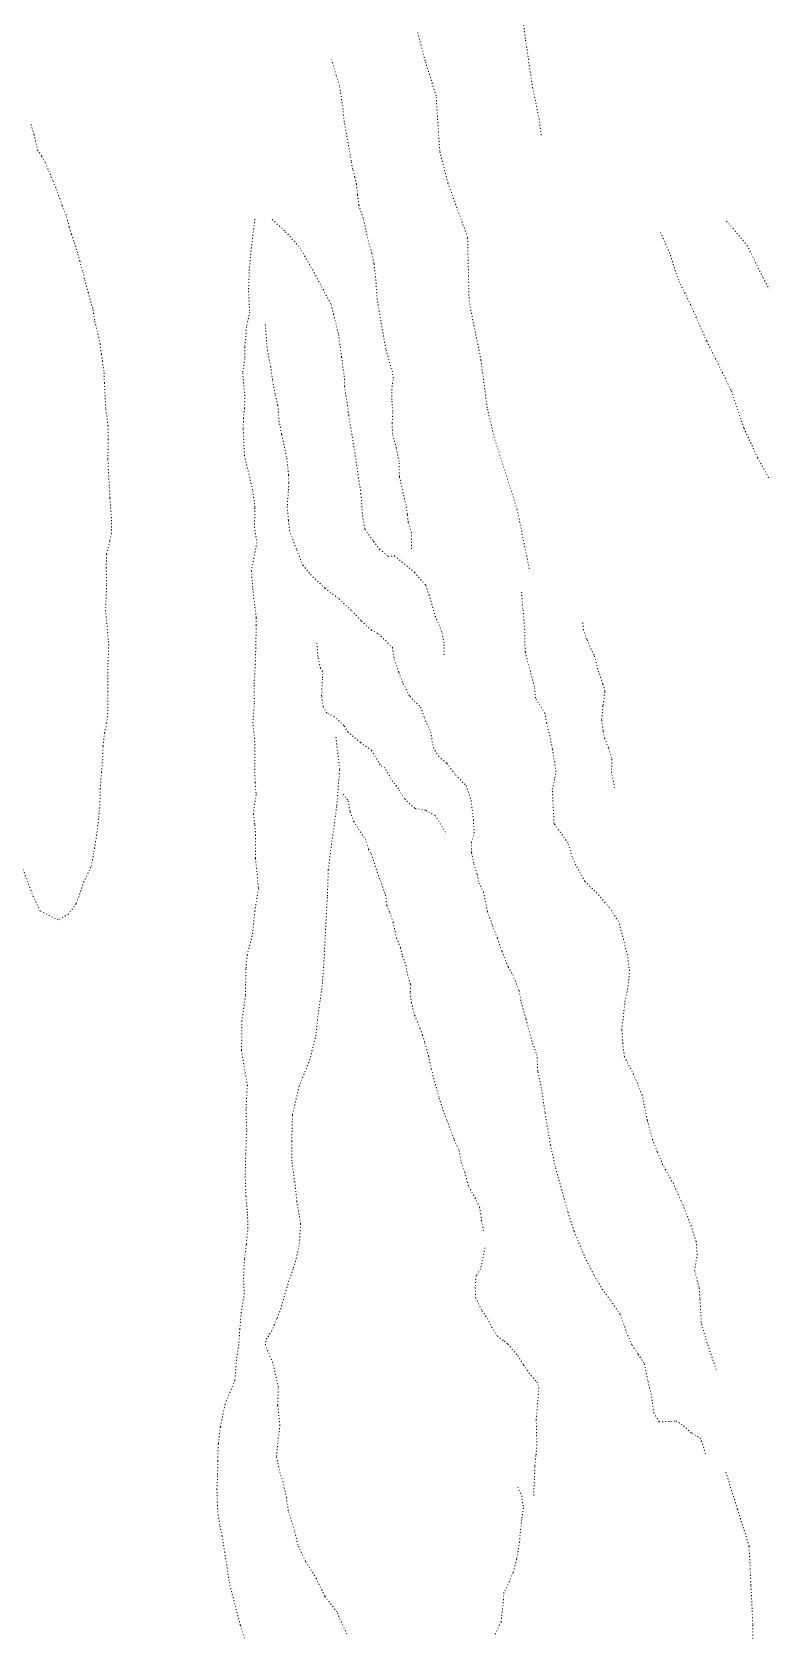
# Model space of a CAD drawing. Extents: x 682410 to 689460, y 7661803 to 7669124.
# Drawn here: x 687742.1 to 687823.2, y 7667044 to 7667221.7 of the extents above; entities that cross this region are included whole.
import ezdxf

# ---------------------------------------------------------------- set-up
doc = ezdxf.new("R2010")
doc.units = 0
doc.header["$MEASUREMENT"] = 0
doc.linetypes.add('DOT', pattern=[0.25, 0, -0.25])
doc.layers.add('02 TOE_Line', color=1, linetype='DOT', lineweight=20)

msp = doc.modelspace()

# ---------------------------------------------------------------- linework, layer by layer
at = {"layer": '02 TOE_Line'}
for points in [[(687796.46, 7667225.63, 4229.59), (687797.07, 7667220.81, 4229.69), (687797.85, 7667215.55, 4229.61), (687798.56, 7667212.11, 4229.51), (687798.84, 7667210.04, 4229.59)], [(687797.47, 7667162.05, 4220.48), (687796.13, 7667168.63, 4220.53), (687793.58, 7667176.63, 4220.6), (687792.79, 7667179.94, 4220.36), (687792.1, 7667185.25, 4220.15), (687790.78, 7667191.75, 4220.16), (687790.61, 7667198.91, 4220.48), (687788.42, 7667204.92, 4220.38), (687787.51, 7667208.47, 4220.48), (687787.1, 7667214.65, 4220.38), (687785.88, 7667218.54, 4220.08), (687785.01, 7667221.88, 4220.12)], [(687784.35, 7667164.26, 4217.08), (687784.36, 7667166.07, 4217.07), (687783.99, 7667167.23, 4217.07), (687783.92, 7667168.13, 4217.03), (687783.76, 7667169.1, 4217.01), (687783.02, 7667172.3, 4217.29), (687782.98, 7667173.96, 4217.22), (687782.67, 7667175.5, 4217.2), (687782.24, 7667177.07, 4217.27), (687782.23, 7667178.25, 4217.43), (687782.28, 7667179.54, 4217.49), (687782.18, 7667180.87, 4217.53), (687782.18, 7667181.93, 4217.72), (687782.33, 7667183.25, 4217.97), (687782.24, 7667183.93, 4218.25), (687781.5, 7667186.49, 4218.01), (687780.55, 7667192, 4218.25), (687780.4, 7667194.1, 4218.45), (687780.19, 7667196, 4218.43), (687779.96, 7667197.12, 4218.55), (687779.57, 7667198.46, 4218.62), (687779.27, 7667199.77, 4218.47), (687779, 7667201.05, 4218.44), (687778.51, 7667202.49, 4218.55), (687778.36, 7667203.67, 4218.62), (687778.24, 7667204.81, 4218.64), (687778.06, 7667205.61, 4218.72), (687777.84, 7667206.49, 4218.77), (687777.65, 7667207.38, 4218.81), (687777.56, 7667208.01, 4218.77), (687776.88, 7667211.76, 4219.03), (687776.75, 7667213.13, 4219.31), (687776.35, 7667215.78, 4219.18), (687775.98, 7667216.92, 4219.48), (687775.49, 7667218.65, 4219.72)], [(687742.03, 7667211.45, 4219.48), (687742.37, 7667210.34, 4219.46), (687742.75, 7667208.62, 4219.54), (687743.21, 7667207.94, 4219.46), (687743.63, 7667207.19, 4219.39), (687744.01, 7667206.27, 4219.35), (687744.48, 7667205.15, 4219.29), (687744.85, 7667204.23, 4219.26), (687745.22, 7667203.23, 4219.25), (687745.5, 7667202.44, 4219.21), (687745.99, 7667201.19, 4219.17), (687746.28, 7667200.02, 4219.16), (687746.53, 7667199.24, 4219.12), (687746.87, 7667198.28, 4219.08), (687747.24, 7667197.03, 4219.02), (687747.45, 7667196.27, 4218.98), (687747.81, 7667195.08, 4218.92), (687748, 7667194.18, 4218.88), (687748.39, 7667192.77, 4218.8), (687748.93, 7667190.84, 4218.62), (687749.12, 7667189.53, 4218.51), (687749.57, 7667187.79, 4218.33), (687749.71, 7667187.05, 4218.27), (687749.86, 7667185.88, 4218.15), (687749.97, 7667185.15, 4218.06), (687750.16, 7667183.84, 4217.92), (687750.19, 7667182.71, 4217.81), (687750.28, 7667181.01, 4217.65), (687750.35, 7667179.77, 4217.51), (687750.6, 7667177.95, 4217.25), (687750.62, 7667176.43, 4217.09), (687750.58, 7667174.17, 4216.9), (687750.75, 7667171.1, 4216.48), (687750.81, 7667169.89, 4216.29), (687750.89, 7667168.83, 4216.15), (687750.99, 7667167.45, 4215.96), (687750.98, 7667165.99, 4215.8), (687750.79, 7667165.14, 4215.73), (687750.43, 7667163.65, 4215.71), (687750.39, 7667162.17, 4215.54), (687750.44, 7667160.24, 4215.23), (687750.32, 7667157.43, 4214.89), (687750.68, 7667153.63, 4214.31), (687750.57, 7667151.23, 4214.03), (687750.59, 7667149.88, 4213.85), (687750.59, 7667148.41, 4213.68), (687750.59, 7667146.34, 4213.48), (687750.45, 7667144.89, 4213.36), (687750.21, 7667143.83, 4213.3), (687750.04, 7667142.27, 4213.16), (687750, 7667140.88, 4213.01), (687749.87, 7667139.42, 4212.94), (687749.72, 7667137.6, 4212.81), (687749.7, 7667136.19, 4212.69), (687749.6, 7667134.86, 4212.57), (687749.54, 7667134.22, 4212.57), (687749.28, 7667132.1, 4212.44), (687749.09, 7667131, 4212.44), (687749.01, 7667130.43, 4212.4), (687748.7, 7667128.85, 4212.38), (687747.92, 7667127.25, 4212.22), (687747.05, 7667124.81, 4211.93), (687746.2, 7667123.65, 4212.08), (687745.04, 7667123, 4211.94), (687743.05, 7667124, 4211.76), (687742.28, 7667125.59, 4211.6), (687741.04, 7667128.86, 4211.49)], [(687766.95, 7667200.92, 4219.25), (687766.54, 7667197.75, 4219.09), (687766.32, 7667195.33, 4218.92), (687766.23, 7667192.91, 4218.65), (687766.37, 7667190.59, 4218.47), (687766.01, 7667188.97, 4218.21), (687765.82, 7667186.69, 4217.82), (687765.83, 7667185.4, 4217.66), (687765.58, 7667183.81, 4217.36), (687765.81, 7667181.38, 4217.18), (687765.8, 7667179.91, 4216.95), (687765.67, 7667178.8, 4216.79), (687765.64, 7667177.54, 4216.59), (687765.77, 7667174.65, 4216.35), (687766.71, 7667170.73, 4215.9), (687766.95, 7667168.82, 4215.6), (687766.89, 7667166.69, 4215.34), (687767.16, 7667164.98, 4215.1), (687766.56, 7667161.84, 4214.74), (687766.7, 7667159.85, 4214.57), (687767.09, 7667156.59, 4214.35), (687767.09, 7667155.75, 4214.25), (687767.04, 7667153.24, 4214.01), (687766.98, 7667151.44, 4213.88), (687766.85, 7667149.09, 4213.72), (687766.88, 7667147.09, 4213.57), (687766.71, 7667144.99, 4213.5), (687766.95, 7667142.52, 4213.44), (687766.93, 7667140.14, 4213.29), (687766.96, 7667138.25, 4213.21), (687767.08, 7667136.93, 4213.1), (687766.76, 7667134.78, 4212.98), (687766.94, 7667133.56, 4212.85), (687767.01, 7667132.43, 4212.8), (687767, 7667129.83, 4212.7), (687767.34, 7667126.48, 4212.57), (687766.93, 7667123.98, 4212.46), (687766.64, 7667121.23, 4212.41), (687766.08, 7667119.12, 4212.44), (687765.94, 7667117.55, 4212.43), (687765.89, 7667114.59, 4212.43), (687765.49, 7667111.76, 4212.56), (687765.46, 7667108.47, 4212.8), (687765.68, 7667107.06, 4212.92), (687766.1, 7667104.61, 4213.03), (687765.95, 7667101.9, 4213.28), (687766.03, 7667099.55, 4213.41), (687765.92, 7667096.89, 4213.52), (687765.87, 7667094.46, 4213.63), (687765.95, 7667092.27, 4213.74), (687766.12, 7667090.24, 4213.82), (687766.17, 7667088.8, 4213.89), (687765.98, 7667086.85, 4213.91), (687765.78, 7667085.28, 4214.04), (687765.67, 7667082.88, 4214.06), (687765.76, 7667081.47, 4214.16), (687765.43, 7667079.34, 4214.37), (687765.26, 7667077.51, 4214.48), (687765.15, 7667075.78, 4214.6), (687764.9, 7667074.07, 4214.7), (687764.72, 7667071.81, 4214.92), (687763.62, 7667069.14, 4215.19), (687763.1, 7667066.62, 4215.39), (687762.87, 7667064.72, 4215.67), (687762.81, 7667062.84, 4215.88), (687762.79, 7667061.18, 4216.02), (687762.72, 7667059.72, 4216.12), (687762.77, 7667057.92, 4216.25), (687762.85, 7667056.86, 4216.38), (687763.05, 7667055.61, 4216.51), (687763.3, 7667054.49, 4216.61), (687763.58, 7667052.7, 4216.76), (687764.08, 7667049.37, 4217.1), (687764.76, 7667046.7, 4217.42), (687765.32, 7667044.54, 4217.63), (687766.13, 7667041.98, 4218.02)], [(687768.87, 7667200.89, 4219.15), (687770.36, 7667199.5, 4219.23), (687771.96, 7667197.75, 4219.24), (687773.54, 7667194.97, 4219.1), (687774.35, 7667193.43, 4218.99), (687775.43, 7667191.44, 4218.72), (687775.69, 7667190.35, 4218.68), (687776.25, 7667188.1, 4218.6), (687776.59, 7667185.58, 4218.56), (687776.92, 7667183.12, 4218.49), (687776.9, 7667182.34, 4218.46), (687777.25, 7667180.23, 4218.37), (687777.39, 7667179.12, 4218.4), (687778.32, 7667173.24, 4218.15), (687778.74, 7667170.39, 4217.84), (687778.92, 7667167.97, 4217.88), (687779.18, 7667166.41, 4217.77), (687780.15, 7667165.1, 4217.88), (687780.82, 7667164.21, 4217.8), (687781.76, 7667163.42, 4217.89), (687782.49, 7667163.48, 4217.98), (687784.7, 7667161.65, 4217.14), (687785.98, 7667160.17, 4217.36), (687786.32, 7667159.14, 4217.81), (687787.02, 7667156.75, 4217.77), (687787.43, 7667155.82, 4217.47), (687787.77, 7667154.93, 4217.34), (687788.02, 7667153.63, 4217.42), (687787.98, 7667152.33, 4217.7)], [(687819.44, 7667200.71, 4242.46), (687821.73, 7667198.01, 4241.69), (687823.49, 7667194.4, 4241.46), (687825.51, 7667190.76, 4241.25), (687827.34, 7667187.32, 4241.26), (687829.4, 7667182.7, 4241.14), (687830.72, 7667179.86, 4241.19), (687832.6, 7667176.12, 4241.44), (687833.59, 7667172.7, 4241.59), (687834.59, 7667169.33, 4241.41), (687835.92, 7667166.35, 4241.61), (687836.49, 7667163.36, 4241.54), (687837.41, 7667159.9, 4241.49), (687838.46, 7667156.9, 4241.48), (687840.05, 7667153.94, 4241.54), (687841.59, 7667150.3, 4241.51), (687842.64, 7667146.9, 4241.45), (687843.78, 7667143.19, 4241.45), (687845.04, 7667139.77, 4241.54), (687845.83, 7667136.8, 4241.64), (687846.31, 7667133.57, 4241.73), (687846.79, 7667129.83, 4241.86), (687847.12, 7667128.64, 4242.19)], [(687834.21, 7667149.07, 4237.44), (687832.67, 7667152.59, 4237.38), (687830.7, 7667157.51, 4237.4), (687829.19, 7667160.92, 4237.43), (687827.29, 7667165.48, 4237.39), (687825.63, 7667169.41, 4237.36), (687822.89, 7667174.4, 4237.39), (687821.34, 7667177.72, 4237.3), (687819.93, 7667181.92, 4237.44), (687817.21, 7667187.4, 4237.46), (687815.42, 7667191.4, 4237.65), (687814.08, 7667194.16, 4237.64), (687813.11, 7667197.12, 4237.91), (687812.06, 7667199.47, 4238.11)], [(687768.1, 7667189.2, 4218.83), (687768.33, 7667186.33, 4218.58), (687768.7, 7667184.54, 4218.53), (687768.91, 7667182.95, 4218.6), (687769.21, 7667181.36, 4218.39), (687769.5, 7667180.22, 4218.39), (687769.61, 7667178.5, 4218.26), (687769.93, 7667176.96, 4218.24), (687770.22, 7667175.61, 4218.34), (687770.49, 7667174.33, 4218.16), (687770.68, 7667172.45, 4218.2), (687770.72, 7667171.58, 4218.19), (687770.66, 7667170.63, 4218.07), (687770.54, 7667168.96, 4217.92), (687770.67, 7667167.41, 4217.84), (687770.8, 7667166.31, 4217.87), (687771.6, 7667164.12, 4217.86), (687772.28, 7667162.44, 4217.77), (687773.14, 7667161.4, 4217.76), (687774.74, 7667159.88, 4217.79), (687776.31, 7667158.7, 4217.7), (687777.71, 7667157.38, 4217.28), (687778.8, 7667156.22, 4216.83), (687779.89, 7667155.24, 4216.54), (687780.71, 7667154.79, 4216.38), (687782.24, 7667153.29, 4215.91), (687782.47, 7667151.97, 4215.62), (687782.96, 7667150.51, 4215.55), (687783.45, 7667149.27, 4215.45), (687784.18, 7667147.83, 4215.27), (687785.39, 7667146.65, 4215.01), (687785.8, 7667145.47, 4214.8), (687786.5, 7667143.89, 4214.41), (687786.8, 7667142.16, 4213.85), (687787.38, 7667141.18, 4213.68), (687788.3, 7667140.4, 4213.4), (687789.28, 7667139.11, 4213.15), (687790.46, 7667137.93, 4213.1), (687791.01, 7667136.27, 4212.77), (687791.25, 7667134.13, 4212.8), (687791.36, 7667132.74, 4212.77), (687791.06, 7667131.64, 4212.43), (687791.05, 7667130.45, 4212.35), (687791.32, 7667129.21, 4212.41), (687791.67, 7667128.04, 4212.48), (687791.91, 7667127.09, 4212.4), (687792.37, 7667126.09, 4212.46), (687792.83, 7667123.91, 4212.75), (687793.38, 7667122.37, 4212.95), (687793.93, 7667120.96, 4213.05), (687794.44, 7667119.51, 4213.21), (687795.14, 7667117.74, 4213.12), (687795.63, 7667116.9, 4213.17), (687796.34, 7667115.14, 4213.41), (687796.58, 7667113.81, 4213.43), (687797.12, 7667111.95, 4213.53), (687797.85, 7667109.28, 4213.85), (687798.32, 7667108.04, 4214.09), (687798.43, 7667106.09, 4214.22), (687798.85, 7667104.12, 4214.45), (687799.24, 7667101.52, 4214.7), (687799.82, 7667097.97, 4214.95), (687800.42, 7667095.4, 4215.05), (687801.07, 7667093.01, 4215.31), (687801.79, 7667090.5, 4215.36), (687802.46, 7667088.37, 4215.45), (687803.66, 7667085.48, 4215.64), (687804.7, 7667083.47, 4215.7), (687805.59, 7667081.94, 4215.76), (687806.54, 7667080.68, 4215.91), (687807.62, 7667079.09, 4216.03), (687808.3, 7667077.13, 4215.99), (687808.92, 7667075.7, 4216.18), (687809.61, 7667074.7, 4216.13), (687810.29, 7667073.62, 4216.38), (687810.69, 7667071.67, 4216.65), (687811.08, 7667069.98, 4217.03), (687811.34, 7667068.18, 4217.33), (687811.92, 7667067.18, 4217.43), (687813.23, 7667067.23, 4217.74), (687813.81, 7667067.29, 4218.03), (687814.64, 7667066.74, 4218.35), (687815.58, 7667065.88, 4218.65), (687816.48, 7667065.39, 4218.85), (687816.77, 7667064.73, 4218.97), (687817.13, 7667063.41, 4218.93)], [(687818.29, 7667072.99, 4219.72), (687817.26, 7667075.95, 4219.32), (687816.61, 7667078.24, 4219.12), (687816.47, 7667080.9, 4219.08), (687816.37, 7667082.13, 4219.05), (687815.88, 7667084, 4218.74), (687816.15, 7667085.78, 4218.68), (687816.05, 7667087.25, 4218.8), (687815.49, 7667088.97, 4218.96), (687814.38, 7667091.76, 4218.93), (687813.52, 7667093.66, 4218.96), (687812.32, 7667095.78, 4219.01), (687811.72, 7667097.21, 4219), (687811.2, 7667098.56, 4219), (687810.6, 7667100.73, 4219.06), (687810.6, 7667100.73, 4219.06), (687810.04, 7667103.53, 4219.14), (687809.09, 7667105.82, 4219.36), (687808.06, 7667107.79, 4219.29), (687807.88, 7667109.25, 4219.27), (687807.78, 7667110.81, 4219.4), (687808.12, 7667113.9, 4219.21), (687808.47, 7667115.6, 4218.88), (687808.63, 7667117.34, 4218.64), (687808.39, 7667119.08, 4218.43), (687807.97, 7667120.78, 4218.28), (687807.41, 7667122.83, 4218.33), (687806.38, 7667124.38, 4218.74), (687805.24, 7667125.73, 4218.7), (687803.67, 7667127.28, 4218.33), (687802.65, 7667129.1, 4217.95), (687802.25, 7667130, 4217.93), (687801.78, 7667131.56, 4217.92), (687800.23, 7667133.72, 4217.72), (687800.04, 7667137.51, 4217.7), (687800.33, 7667138.81, 4217.92), (687800.45, 7667139.48, 4218.05), (687800.18, 7667141.19, 4218.27), (687800.04, 7667142.05, 4218.43), (687799.77, 7667143.44, 4218.56), (687799.39, 7667144.9, 4218.74), (687799.22, 7667145.98, 4218.79), (687798.17, 7667147.67, 4219.06), (687798.05, 7667148.95, 4219.51), (687797.01, 7667152.81, 4220.28), (687796.97, 7667155.26, 4220.73), (687796.77, 7667157.62, 4221), (687796.6, 7667159.44, 4221.43)], [(687806.98, 7667137.68, 4223.35), (687806.63, 7667139.36, 4223.56), (687806.66, 7667140.98, 4223.35), (687806.29, 7667142.14, 4223.16), (687805.87, 7667143.19, 4222.93), (687805.69, 7667144.06, 4223.06), (687805.53, 7667145.3, 4222.97), (687805.68, 7667146.88, 4223.12), (687805.9, 7667148.44, 4223.04), (687805.66, 7667149.26, 4223.27), (687805.2, 7667150.56, 4223.69), (687804.69, 7667152.48, 4223.78), (687804.35, 7667153.07, 4223.92), (687803.89, 7667154.22, 4224.1), (687803.52, 7667155.24, 4224.21), (687803.4, 7667156.16, 4224.33)], [(687788.15, 7667132.74, 4211.97), (687786.99, 7667134.6, 4211.99), (687785.92, 7667135.19, 4212.02), (687784.7, 7667135.42, 4212.38), (687783.6, 7667136.46, 4212.39), (687782.91, 7667137.57, 4212.31), (687782.26, 7667138.42, 4212.26), (687781.4, 7667139.9, 4212.31), (687780.87, 7667140.25, 4212.55), (687779.92, 7667141.86, 4212.18), (687778.68, 7667142.72, 4212.28), (687777.31, 7667143.87, 4212.24), (687776.84, 7667144.62, 4212.09), (687775.78, 7667145.62, 4212.17), (687774.93, 7667146.01, 4212.65), (687774.55, 7667146.7, 4213.02), (687774.36, 7667147.93, 4213.48), (687774.47, 7667149.92, 4213.57), (687774.49, 7667150.61, 4213.89), (687774.23, 7667151, 4214.51), (687773.95, 7667152.29, 4215.19), (687773.82, 7667153.83, 4216)], [(687777.15, 7667043.6, 4216.68), (687776.07, 7667046.04, 4216.61), (687774.71, 7667047.8, 4216.17), (687773.78, 7667049.75, 4216.13), (687772.57, 7667051.67, 4216.14), (687771.73, 7667053.5, 4215.88), (687771.34, 7667055.09, 4215.55), (687770.65, 7667057.29, 4215.63), (687770.45, 7667058.76, 4215.77), (687770.08, 7667060.5, 4215.34), (687769.75, 7667061.46, 4215.16), (687769.34, 7667063.33, 4215.25), (687769.5, 7667064.99, 4215.2), (687769.73, 7667066.8, 4214.98), (687769.47, 7667069.05, 4214.8), (687769.55, 7667071.05, 4214.63), (687768.92, 7667073.76, 4214.42), (687768.11, 7667075.71, 4214.26), (687768.2, 7667076.36, 4214.2), (687768.79, 7667077.26, 4214.12), (687769.42, 7667078.73, 4214.04), (687769.79, 7667079.72, 4213.94), (687770.39, 7667081.76, 4213.79), (687770.69, 7667082.78, 4213.79), (687771.25, 7667084.31, 4213.74), (687771.55, 7667085.34, 4213.68), (687771.89, 7667087, 4213.59), (687772.02, 7667089.21, 4213.49), (687771.61, 7667091.7, 4213.41), (687771.37, 7667093.84, 4213.28), (687771.06, 7667096.19, 4213.27), (687771.05, 7667098.38, 4213.13), (687771.12, 7667101.34, 4213.07), (687771.85, 7667104.48, 4212.78), (687773.03, 7667107.4, 4212.59), (687773.71, 7667110.08, 4212.48), (687773.97, 7667112.5, 4212.46), (687774.43, 7667115.58, 4212.4), (687774.67, 7667119.1, 4212.3), (687774.82, 7667122.25, 4212.06), (687775.01, 7667125.64, 4211.97), (687775.11, 7667128.58, 4211.89), (687775.41, 7667131.01, 4211.85), (687775.7, 7667133.08, 4211.8), (687776.06, 7667135.72, 4211.71), (687776.37, 7667139.74, 4211.46), (687775.94, 7667143.46, 4211.71)], [(687776.77, 7667136.98, 4211.52), (687777.32, 7667136.22, 4211.35), (687777.54, 7667135, 4211.46), (687777.96, 7667133.95, 4211.53), (687778.46, 7667133.09, 4211.66), (687779.2, 7667132.02, 4211.96), (687779.6, 7667130.86, 4212), (687779.87, 7667130.33, 4212.01), (687780.56, 7667128.29, 4211.96), (687780.91, 7667127.36, 4212), (687781.47, 7667125.77, 4212.08), (687781.63, 7667124.6, 4212.01), (687781.96, 7667123.8, 4211.89), (687782.31, 7667122.73, 4211.82), (687782.46, 7667122.07, 4211.85), (687782.71, 7667120.98, 4211.91), (687783.15, 7667119.89, 4211.94), (687783.38, 7667118.96, 4211.97), (687783.74, 7667117.95, 4212.05), (687783.98, 7667116.61, 4212.12), (687784.3, 7667115.8, 4212.11), (687784.22, 7667114.91, 4212.16), (687784.35, 7667113.81, 4212.22), (687784.72, 7667112.39, 4212.14), (687785.03, 7667111.67, 4211.93), (687785.31, 7667110.94, 4212.1), (687785.59, 7667110.18, 4212.3), (687785.87, 7667109.3, 4212.31), (687786.28, 7667107.85, 4212.31), (687786.57, 7667106.41, 4212.34), (687787.45, 7667103.16, 4212.65), (687788.12, 7667101.21, 4212.73), (687788.32, 7667100.68, 4212.7), (687788.93, 7667099.08, 4212.91), (687789.13, 7667098.54, 4212.93), (687789.67, 7667097.36, 4212.88), (687789.91, 7667096.02, 4213), (687790.3, 7667094.94, 4213.01), (687790.58, 7667093.87, 4212.99), (687790.74, 7667093.33, 4212.96), (687791.45, 7667092.08, 4213.19), (687791.95, 7667091.06, 4213.41), (687792.07, 7667090.33, 4213.39), (687792.16, 7667089.55, 4213.32), (687792.39, 7667088.47, 4213.52)], [(687792.56, 7667086.54, 4213.79), (687792.06, 7667084.2, 4213.28), (687791.58, 7667083.44, 4213.52), (687791.45, 7667082.11, 4213.85), (687791.51, 7667080.99, 4213.87), (687792.21, 7667079.52, 4213.64), (687792.82, 7667078.68, 4213.68), (687793.29, 7667077.71, 4213.47), (687793.92, 7667076.72, 4213.64), (687794.7, 7667076.14, 4213.93), (687795.1, 7667075.81, 4214.23), (687796.19, 7667074.55, 4214.17), (687796.84, 7667073.51, 4214.23), (687797.67, 7667072.32, 4214.59), (687798.3, 7667071.63, 4215.18), (687798.55, 7667070.99, 4215.22), (687798.25, 7667067.44, 4214.86), (687798.32, 7667064.66, 4213.99), (687798.22, 7667063.44, 4214.2), (687798.08, 7667062.2, 4214.32), (687798.07, 7667060.83, 4214.72), (687797.99, 7667059.79, 4214.82), (687797.96, 7667058.82, 4215.05)], [(687822.37, 7667040.98, 4221.32), (687822.35, 7667044.66, 4220.98), (687822.14, 7667049.02, 4220.52), (687821.94, 7667053.37, 4220.07), (687820.65, 7667057.48, 4219.65), (687819.36, 7667061.59, 4219.23)], [(687796.21, 7667059.92, 4215.3), (687796.64, 7667058.95, 4215.41), (687796.82, 7667057.61, 4215.12), (687796.63, 7667056.33, 4215.17), (687796.38, 7667053.89, 4215.13), (687796.41, 7667053.82, 4215.14), (687796.06, 7667051.91, 4215.56), (687795.68, 7667050.42, 4215.39), (687795.24, 7667049.41, 4215.48), (687794.66, 7667048.2, 4215.5), (687794.6, 7667047.47, 4215.55), (687794.34, 7667044.92, 4215.77), (687793.62, 7667043.49, 4215.92)]]:
    msp.add_polyline3d(points, dxfattribs=at)

doc.saveas('drawing.dxf')
